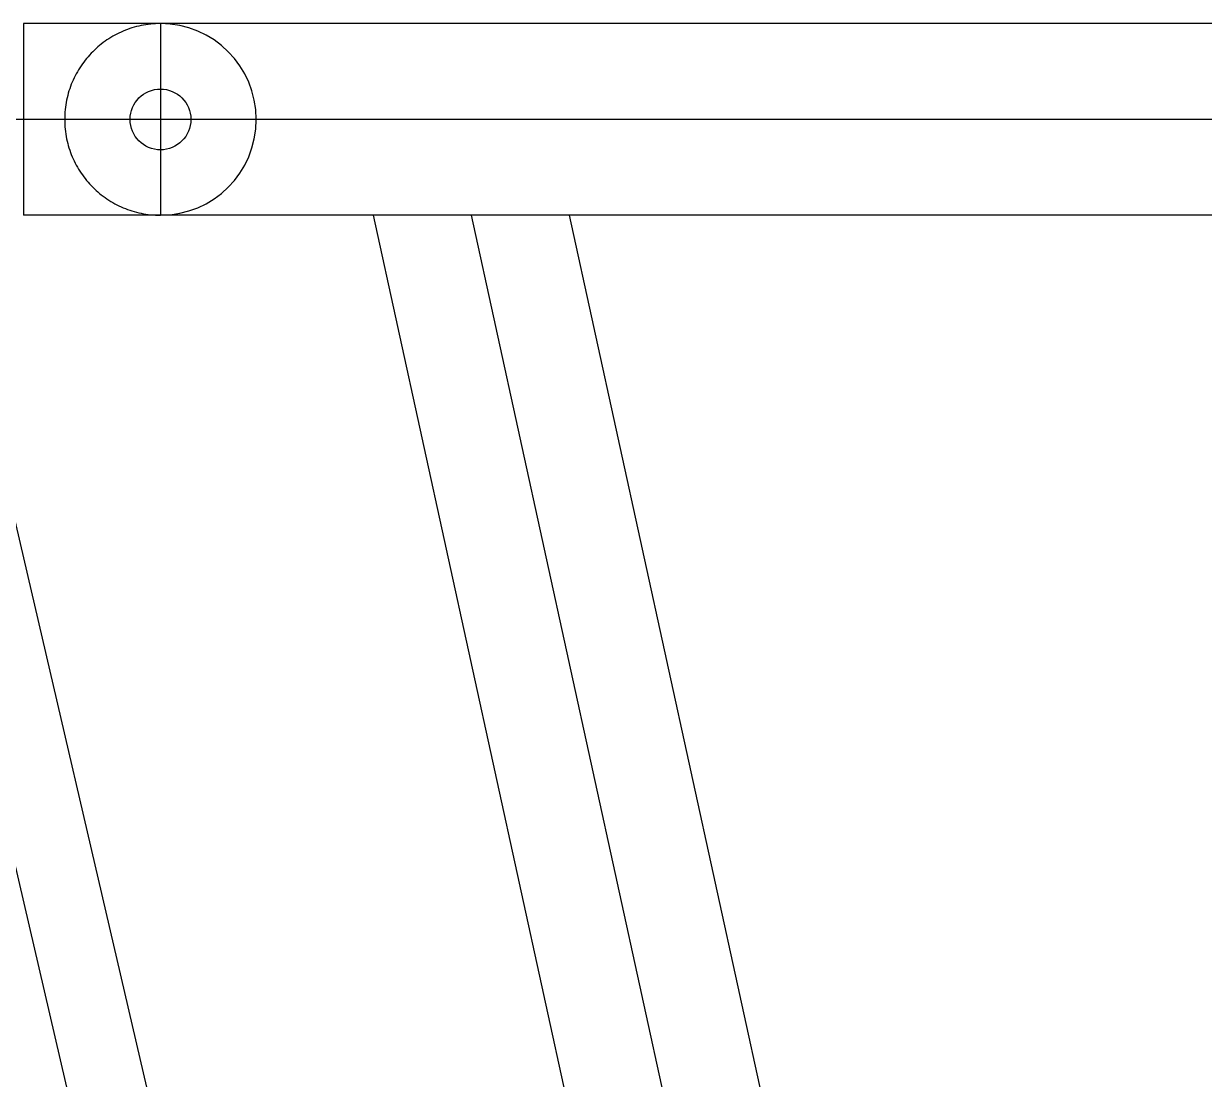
# Model space of a CAD drawing. Extents: x 1767995 to 4174245, y 542814 to 862564.
# Drawn here: x 2600910 to 2601686, y 839778 to 840472 of the extents above; entities that cross this region are included whole.
import ezdxf

# ---------------------------------------------------------------- set-up
doc = ezdxf.new("R2010")
doc.units = 0
doc.header["$LTSCALE"] = 3500
doc.linetypes.add('CENTER', pattern=[2, 1.25, -0.25, 0.25, -0.25])
doc.linetypes.add('DASHED', pattern=[0.75, 0.5, -0.25])
doc.layers.add('1轮廓实线层', color=7, linetype='Continuous', lineweight=30)
doc.layers.add('5文本', color=7, linetype='Continuous', lineweight=15)
doc.layers.add('3中心线层', color=1, linetype='CENTER')
doc.layers.add('4虚线层', color=6, linetype='DASHED')

# ---------------------------------------------------------------- blocks, each defined once
blk = doc.blocks.new('fdgfbvcbvcb')
at = {"layer": '1轮廓实线层'}
blk.add_line((56997.59, 34379.21), (56434.83, 36799.21), dxfattribs=at)
at = {"layer": '3中心线层'}
for p, q in [((56474.24, 36939.21), (56389.12, 36939.21)), ((56945, 34379.21), (56382.24, 36799.21))]:
    blk.add_line(p, q, dxfattribs=at)
blk = doc.blocks.new('tec')
blk.add_line((144310.62, 39751.69), (144310.62, 39625.69))
blk.add_circle((144400.62, 39688.69), 20)
blk.add_arc((144400.62, 39688.69), 63, 270, 90)
at = {"layer": '1轮廓实线层'}
for p, q in [((146662.62, 39751.69), (144310.62, 39751.69)), ((146662.62, 39625.69), (144310.62, 39625.69)), ((145103.62, 37051.69), (144540.62, 39625.69)), ((145232.6, 37051.69), (144669.6, 39625.69))]:
    blk.add_line(p, q, dxfattribs=at)
at = {"layer": '3中心线层'}
for p, q in [((144400.62, 39751.69), (144400.62, 39625.69)), ((146662.62, 39688.69), (144310.62, 39688.69)), ((145168.11, 37051.69), (144605.11, 39625.69))]:
    blk.add_line(p, q, dxfattribs=at)
at = {"layer": '4虚线层'}
blk.add_arc((144400.62, 39688.69), 63, 90, 270, dxfattribs=at)
blk.add_blockref('fdgfbvcbvcb', (87841.38, 2749.48))
blk = doc.blocks.new('sdfsd4323423')
at = {"layer": '1轮廓实线层'}
blk.add_blockref('tec', (4394010.51, 183238.89), dxfattribs=at)

msp = doc.modelspace()

# ---------------------------------------------------------------- block references
at = {"layer": '5文本'}
msp.add_blockref('sdfsd4323423', (-1937411.24, 617481.57), dxfattribs=at)

doc.saveas('drawing.dxf')
